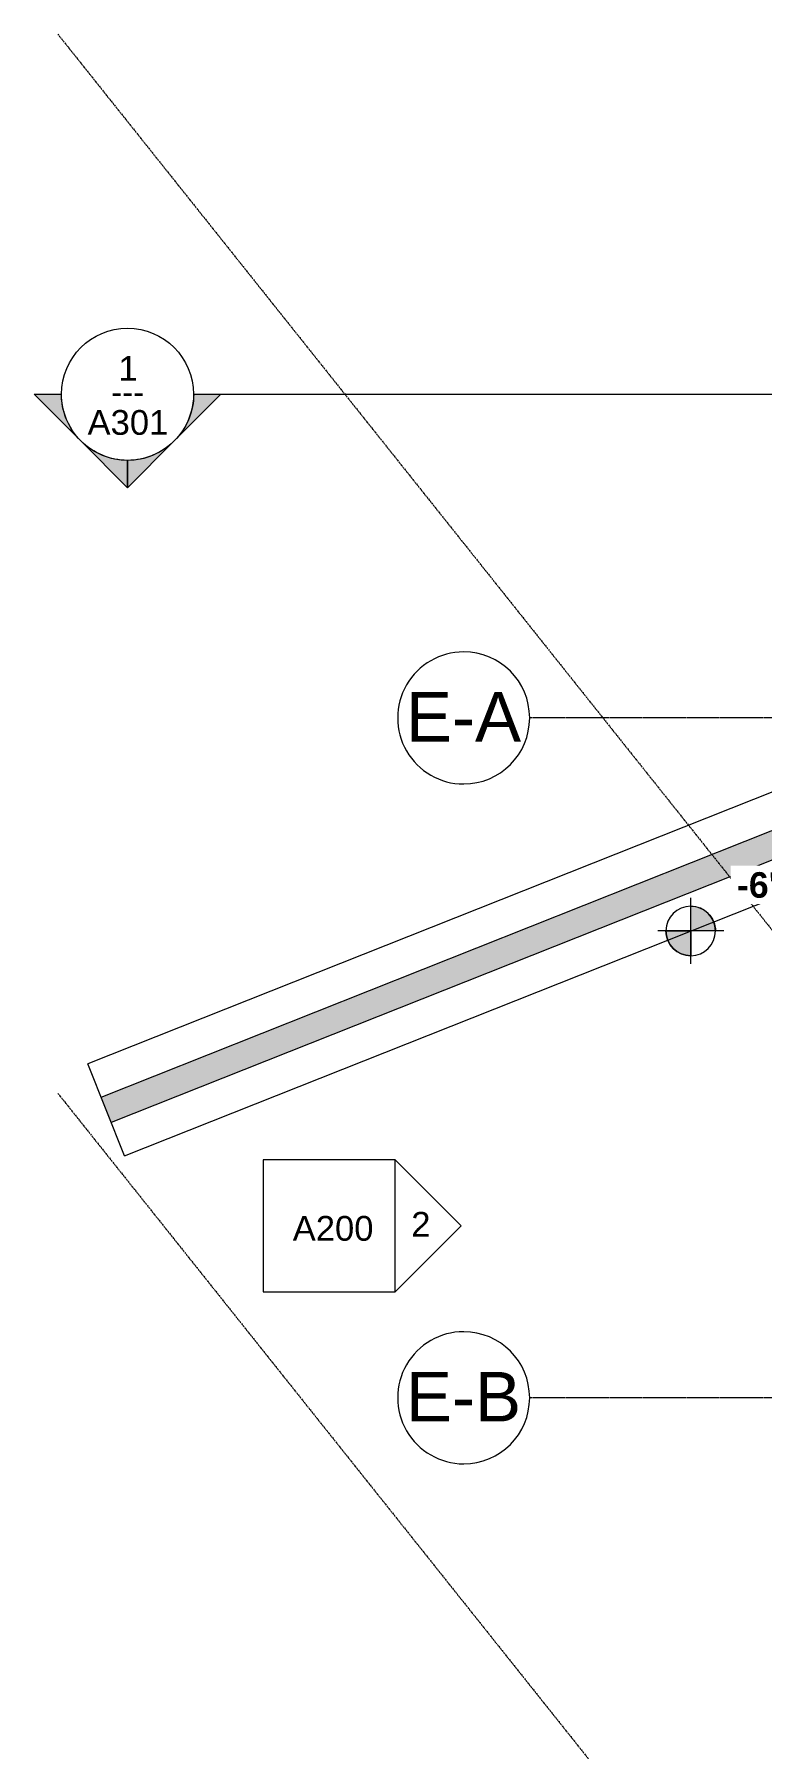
# Model space of a CAD drawing. Header units: inches. Extents: x -4066 to -1326, y 10241 to 12042.
# Drawn here: x -4066 to -3802, y 11032 to 11655 of the extents above; entities that cross this region are included whole.
import ezdxf

# ---------------------------------------------------------------- set-up
doc = ezdxf.new("R2010")
doc.units = ezdxf.units.IN
doc.header["$MEASUREMENT"] = 0
doc.linetypes.add('Double Dash 3_8_', pattern=[0.9999999999999999, 0.3749999999999999, -0.125, 0.125, -0.125, 0.125, -0.125])
doc.linetypes.add('Grid Line 1_2_', pattern=[0.8749999999999999, 0.4999999999999999, -0.125, 0.125, -0.125])
for name, color, linetype, lineweight in [('C-PROP-LINE', 91, 'Double Dash 3_8_', 9), ('G-ANNO-DIMS', 111, 'Continuous', 9), ('G-ANNO-SYMB', 111, 'Continuous', 9), ('S-FNDN', 32, 'Continuous', 13), ('S-GRID', 1, 'Continuous', 9), ('S-GRID-IDEN', 1, 'Continuous', 9)]:
    doc.layers.add(name, color=color, linetype=linetype, lineweight=lineweight)
doc.styles.add('Arial', font='arial.ttf', dxfattribs={"height": 17.99999999999998})
doc.styles.add('Arial_1', font='arial.ttf', dxfattribs={"height": 8.999999999999991})
doc.styles.add('Arial_B', font='arialbd.ttf', dxfattribs={"height": 9.285714285714281})
doc.styles.add('Century Gothic', font='', dxfattribs={"height": 8.999999999999991})
doc.styles.get('Century Gothic').set_extended_font_data('Century Gothic')

# ---------------------------------------------------------------- blocks, each defined once
blk = doc.blocks.new('Family - ___-1416994-STRUCTURAL SCHEMATIC - 1ST FLOOR')
at = {"layer": 'C-PROP-LINE'}
blk.add_line((-4057.769508634276, 11269.98041316882), (-3305.556177267425, 10327.31480616342), dxfattribs=at)
blk = doc.blocks.new('Family - ___-1442676-STRUCTURAL SCHEMATIC - 1ST FLOOR')
at = {"layer": 'C-PROP-LINE'}
blk.add_line((-4057.769508634273, 11654.76584374848), (-2998.51120984018, 10327.31480616342), dxfattribs=at)
blk = doc.blocks.new('Grid - Grid Head - Circle-50561-STRUCTURAL SCHEMATIC - 1ST FLOOR')
at = {"layer": 'S-GRID-IDEN'}
for centre, start, end in [((3.326430646399931e-61, -4.078299540852453e-18), 359.9999999999996, 179.9999999999998), ((-3.063147132161011e-60, 3.755506388259091e-17), 179.9999999999998, 359.9999999999993)]:
    blk.add_arc(centre, 0.2500000000000002, start, end, dxfattribs=at)
blk = doc.blocks.new('Elevation - Detail Number-151647-STRUCTURAL SCHEMATIC - 1ST FLOOR')
at = {"layer": 'G-ANNO-SYMB'}
for p, q in [((0.2499999999999999, 0.2499999999999999), (-0.25, 0.2499999999999999)), ((-0.25, 0.2499999999999999), (-0.25, -0.2499999999999999)), ((0.2499999999999999, -0.2499999999999999), (0.2499999999999999, 0.2499999999999999)), ((-0.25, -0.2499999999999999), (0.2499999999999999, -0.2499999999999999))]:
    blk.add_line(p, q, dxfattribs=at)
blk = doc.blocks.new('Elevation - Detail Number-151370-STRUCTURAL SCHEMATIC - 1ST FLOOR')
at = {"layer": 'G-ANNO-SYMB'}
for p, q in [((-2.039103928658844e-44, 0.249999999999999), (-0.2499999999999995, -2.498001805406602e-16)), ((0.2499999999999996, -2.654126918244517e-16), (-2.039103928658844e-44, 0.249999999999999)), ((-0.2499999999999995, -2.498001805406602e-16), (0.2499999999999996, -2.498001805406602e-16))]:
    blk.add_line(p, q, dxfattribs=at)
blk = doc.blocks.new('Section - Section Head - Filled-22785-STRUCTURAL SCHEMATIC - 1ST FLOOR')
at = {"layer": 'G-ANNO-SYMB'}
h = blk.add_hatch(color=256, dxfattribs=at)
edge = h.paths.add_edge_path(flags=0)
edge.add_line((-0.4267766952966356, 0.1767766952966364), (-0.2499999999999989, 0.3535533905932742))
edge.add_line((-0.2499999999999989, 0.3535533905932742), (-0.2499999999999989, 0.2500000000000002))
edge.add_arc((-0.2499999999999976, -8.951173136040323e-16), 0.2500000000000008, 90.00000000000031, 135.0000000000002)
h = blk.add_hatch(color=256, dxfattribs=at)
edge = h.paths.add_edge_path(flags=0)
edge.add_arc((-0.2500000000000002, -1.040834085586084e-16), 0.2500000000000004, 45.00000000000018, 90.0000000000002)
edge.add_line((-0.2499999999999992, 0.2500000000000002), (-0.2499999999999992, 0.3535533905932742))
edge.add_line((-0.2499999999999992, 0.3535533905932742), (-0.07322330470336255, 0.1767766952966364))
h = blk.add_hatch(color=256, dxfattribs=at)
edge = h.paths.add_edge_path(flags=0)
edge.add_arc((-0.2500000000000009, 2.706168622523819e-16), 0.2503253707392042, 137.9216049753767, 180.0000000000005)
edge.add_line((-0.5003253707392052, 0), (-0.6035533905932735, 0))
edge.add_line((-0.6035533905932735, 0), (-0.4357986472949714, 0.1677547432983024))
h = blk.add_hatch(color=256, dxfattribs=at)
edge = h.paths.add_edge_path(flags=0)
edge.add_line((-0.06420135270502673, 0.1677547432983023), (0.1035533905932754, 0))
edge.add_line((0.1035533905932754, 0), (0.0003253707392070482, 0))
edge.add_arc((-0.2499999999999989, -3.747002708109903e-16), 0.2503253707392061, 9.052798778848808e-14, 42.0783950246234)
for p, q in [((-0.2499999999999989, 0.3535533905932742), (-0.4267766952966356, 0.1767766952966364)), ((-0.2499999999999989, 0.2500000000000002), (-0.2499999999999989, 0.3535533905932742)), ((-0.07322330470336254, 0.1767766952966364), (-0.2499999999999992, 0.3535533905932742)), ((-0.2499999999999992, 0.3535533905932742), (-0.2499999999999992, 0.2500000000000002)), ((-0.4357986472949714, 0.1677547432983024), (-0.6035533905932735, 0)), ((0.1035533905932754, 0), (-0.06420135270502673, 0.1677547432983023)), ((-0.6035533905932735, 0), (-0.5003253707392052, 0)), ((0.0003253707392070481, 0), (0.1035533905932754, 0))]:
    blk.add_line(p, q, dxfattribs=at)
for centre, radius, start, end in [((-0.2503253707392052, -5.453120240456162e-16), 0.2500000000000001, 359.9999999999996, 179.9999999999998), ((-0.2499999999999976, -8.951173136040323e-16), 0.2500000000000008, 90.00000000000031, 135.0000000000002), ((-0.2500000000000002, -1.040834085586084e-16), 0.2500000000000004, 45.00000000000018, 90.0000000000002), ((-0.2500000000000009, 2.706168622523819e-16), 0.2503253707392042, 137.9216049753767, 180.0000000000005), ((-0.2499999999999989, -3.747002708109903e-16), 0.2503253707392061, 9.052798778848808e-14, 42.0783950246234), ((-0.2503253707392052, -5.453120240456162e-16), 0.2500000000000002, 179.9999999999998, 359.9999999999992)]:
    blk.add_arc(centre, radius, start, end, dxfattribs=at)
blk = doc.blocks.new('Spot Elevations - Spot Elevation - Target Filled 2-1621861-STRUCTURAL SCHEMATIC - 1ST FLOOR')
at = {"layer": 'G-ANNO-DIMS'}
h = blk.add_hatch(color=256, dxfattribs=at)
edge = h.paths.add_edge_path(flags=0)
edge.add_line((1.249000902703301e-16, 0), (-0.09374999999999985, 0))
edge.add_arc((5.724587470723462e-16, -3.434752482434078e-16), 0.09375000000000037, 90.00000000000063, 180.0000000000002, ccw=False)
edge.add_line((1.249000902703301e-16, 0.09375000000000007), (1.249000902703301e-16, 0))
h = blk.add_hatch(color=256, dxfattribs=at)
edge = h.paths.add_edge_path(flags=0)
edge.add_line((1.249000902703301e-16, 0), (0.09375000000000029, 0))
edge.add_arc((2.289834988289385e-16, 6.245004513516504e-17), 0.09374999999999996, 269.99999999999955, 359.99999999999966, ccw=False)
edge.add_line((1.249000902703301e-16, -0.09375), (1.249000902703301e-16, 0))
for p, q in [((-2.706168622523819e-16, 0.1243846875261664), (-2.706168622523819e-16, -0.125)), ((1.249000902703301e-16, 0), (1.249000902703301e-16, 0.09375000000000007)), ((0.1250000000000001, 7.067913962433002e-16), (-0.1249999999999998, 7.067913962433002e-16)), ((-0.09374999999999985, 0), (1.249000902703301e-16, 0)), ((1.249000902703301e-16, 0), (1.249000902703301e-16, -0.09375)), ((0.09375000000000029, 0), (1.249000902703301e-16, 0))]:
    blk.add_line(p, q, dxfattribs=at)
blk.add_circle((1.249000902703301e-16, 0), 0.09375000000000007, dxfattribs=at)
for centre, radius, start, end in [((5.724587470723462e-16, -3.434752482434078e-16), 0.09375000000000037, 90.00000000000026, 179.9999999999999), ((2.289834988289385e-16, 6.245004513516504e-17), 0.09374999999999996, 269.9999999999992, 359.9999999999993)]:
    blk.add_arc(centre, radius, start, end, dxfattribs=at)

msp = doc.modelspace()

# ---------------------------------------------------------------- hatches: boundary and pattern name
at = {"layer": 'S-FNDN'}
msp.add_hatch(color=256, dxfattribs=at).paths.add_polyline_path([(-4038.412149838261, 11259.35711941401), (-3567.70325386436, 11446.13688460541), (-3567.70325386436, 11456.89539013941), (-4042.100443322372, 11268.65209069826)], flags=0)

# ---------------------------------------------------------------- linework, layer by layer
at = {"layer": 'G-ANNO-SYMB'}
msp.add_line((-4008.432107819133, 11523.97754412666), (-1530.354510271987, 11523.97754412664), dxfattribs=at)
at = {"layer": 'S-FNDN', "lineweight": 9}
for p, q in [((-3580.703253864356, 11465.72297897183), (-4046.895224851712, 11280.73555336778)), ((-4042.100443322368, 11268.65209069825), (-3567.703253864356, 11456.8953901394)), ((-3567.703253864356, 11446.1368846054), (-4038.412149838257, 11259.357119414)), ((-4033.617368308914, 11247.27365674447), (-3580.703253864356, 11426.99235904943)), ((-4033.617368308914, 11247.27365674447), (-4046.895224851712, 11280.73555336778))]:
    msp.add_line(p, q, dxfattribs=at)
at = {"layer": 'S-GRID', "linetype": 'Grid Line 1_2_'}
for p, q in [((-1374.377465411873, 11406.3953901394), (-3886.222405602958, 11406.39539013942)), ((-1374.377465411875, 11159.39539013941), (-3886.22240560296, 11159.39539013943))]:
    msp.add_line(p, q, dxfattribs=at)

# ---------------------------------------------------------------- block references
at = {"layer": 'C-PROP-LINE'}
for name in ['Family - ___-1442676-STRUCTURAL SCHEMATIC - 1ST FLOOR', 'Family - ___-1416994-STRUCTURAL SCHEMATIC - 1ST FLOOR']:
    msp.add_blockref(name, (0, 0), dxfattribs=at)
at = {"layer": 'G-ANNO-DIMS', "extrusion": (0, 0, -1), "xscale": 95.99999999999994, "yscale": 95.99999999999994, "zscale": 95.99999999999994, "rotation": 180}
msp.add_blockref('Spot Elevations - Spot Elevation - Target Filled 2-1621861-STRUCTURAL SCHEMATIC - 1ST FLOOR', (3827.656223453897, 11329.00012208984), dxfattribs=at)
at = {"layer": 'G-ANNO-SYMB', "extrusion": (0, 0, -1), "xscale": 95.99999999999994, "yscale": 95.99999999999994, "zscale": 95.99999999999994}
for name, p, rotation in [('Section - Section Head - Filled-22785-STRUCTURAL SCHEMATIC - 1ST FLOOR', (4008.432107819131, 11523.97754412665), 180), ('Elevation - Detail Number-151370-STRUCTURAL SCHEMATIC - 1ST FLOOR', (3935.111532572952, 11221.8963864292), 90.00000000000001)]:
    msp.add_blockref(name, p, dxfattribs=dict(at, rotation=rotation))
at = {"layer": 'G-ANNO-SYMB', "xscale": 95.99999999999994, "yscale": 95.99999999999994, "zscale": 95.99999999999994}
msp.add_blockref('Elevation - Detail Number-151647-STRUCTURAL SCHEMATIC - 1ST FLOOR', (-3959.111532572952, 11221.89638642919), dxfattribs=at)
at = {"layer": 'S-GRID-IDEN', "xscale": 95.99999999999994, "yscale": 95.99999999999994, "zscale": 95.99999999999994, "rotation": 89.9999999999996}
for p in [(-3910.222405602955, 11406.39539013941), (-3910.222405602958, 11159.39539013942)]:
    msp.add_blockref('Grid - Grid Head - Circle-50561-STRUCTURAL SCHEMATIC - 1ST FLOOR', p, dxfattribs=at)

# ---------------------------------------------------------------- texts
at = {"layer": 'G-ANNO-SYMB', "char_height": 8.999999999999991, "attachment_point": 1}
for s, insert, width, style in [('1', (-4035.753084294888, 11537.88618058682), 8.483999999999991, 'Arial_1'), ('---', (-4038.404395381604, 11529.37948767344), 15.45299999999999, 'Century Gothic'), ('A301', (-4046.997178783076, 11518.24993639749), 35.75399999999996, 'Arial_1'), ('A200', (-3972.386404297534, 11225.4493315259), 35.75399999999996, 'Arial_1'), ('2', (-3929.284136574224, 11226.92106769926), 8.483999999999991, 'Arial_1')]:
    msp.add_mtext(s, dxfattribs=dict(at, insert=insert, width=width, style=style))
at = {"layer": 'S-GRID-IDEN', "char_height": 17.99999999999998, "width": 50.90399999999995, "attachment_point": 1, "style": 'Arial'}
for s, insert in [('E-A', (-3931.252471067866, 11415.77620955924)), ('E-B', (-3931.252471067868, 11168.77620955925))]:
    msp.add_mtext(s, dxfattribs=dict(at, insert=insert))

# ---------------------------------------------------------------- next in the draw order: texts
at = {"layer": 'G-ANNO-DIMS', "insert": (-3810.847041244429, 11350.34661457544), "char_height": 9.285714285714281, "width": 46.05796269727402, "attachment_point": 1, "line_spacing_factor": 0.9417779076525878, "style": 'Arial_B', "bg_fill": 3, "box_fill_scale": 1.25, "bg_fill_color": 256, "bg_fill_true_color": 13158600, "bg_fill_transparency": 0}
msp.add_mtext('-6\' - 6"', dxfattribs=at)

doc.saveas('drawing.dxf')
